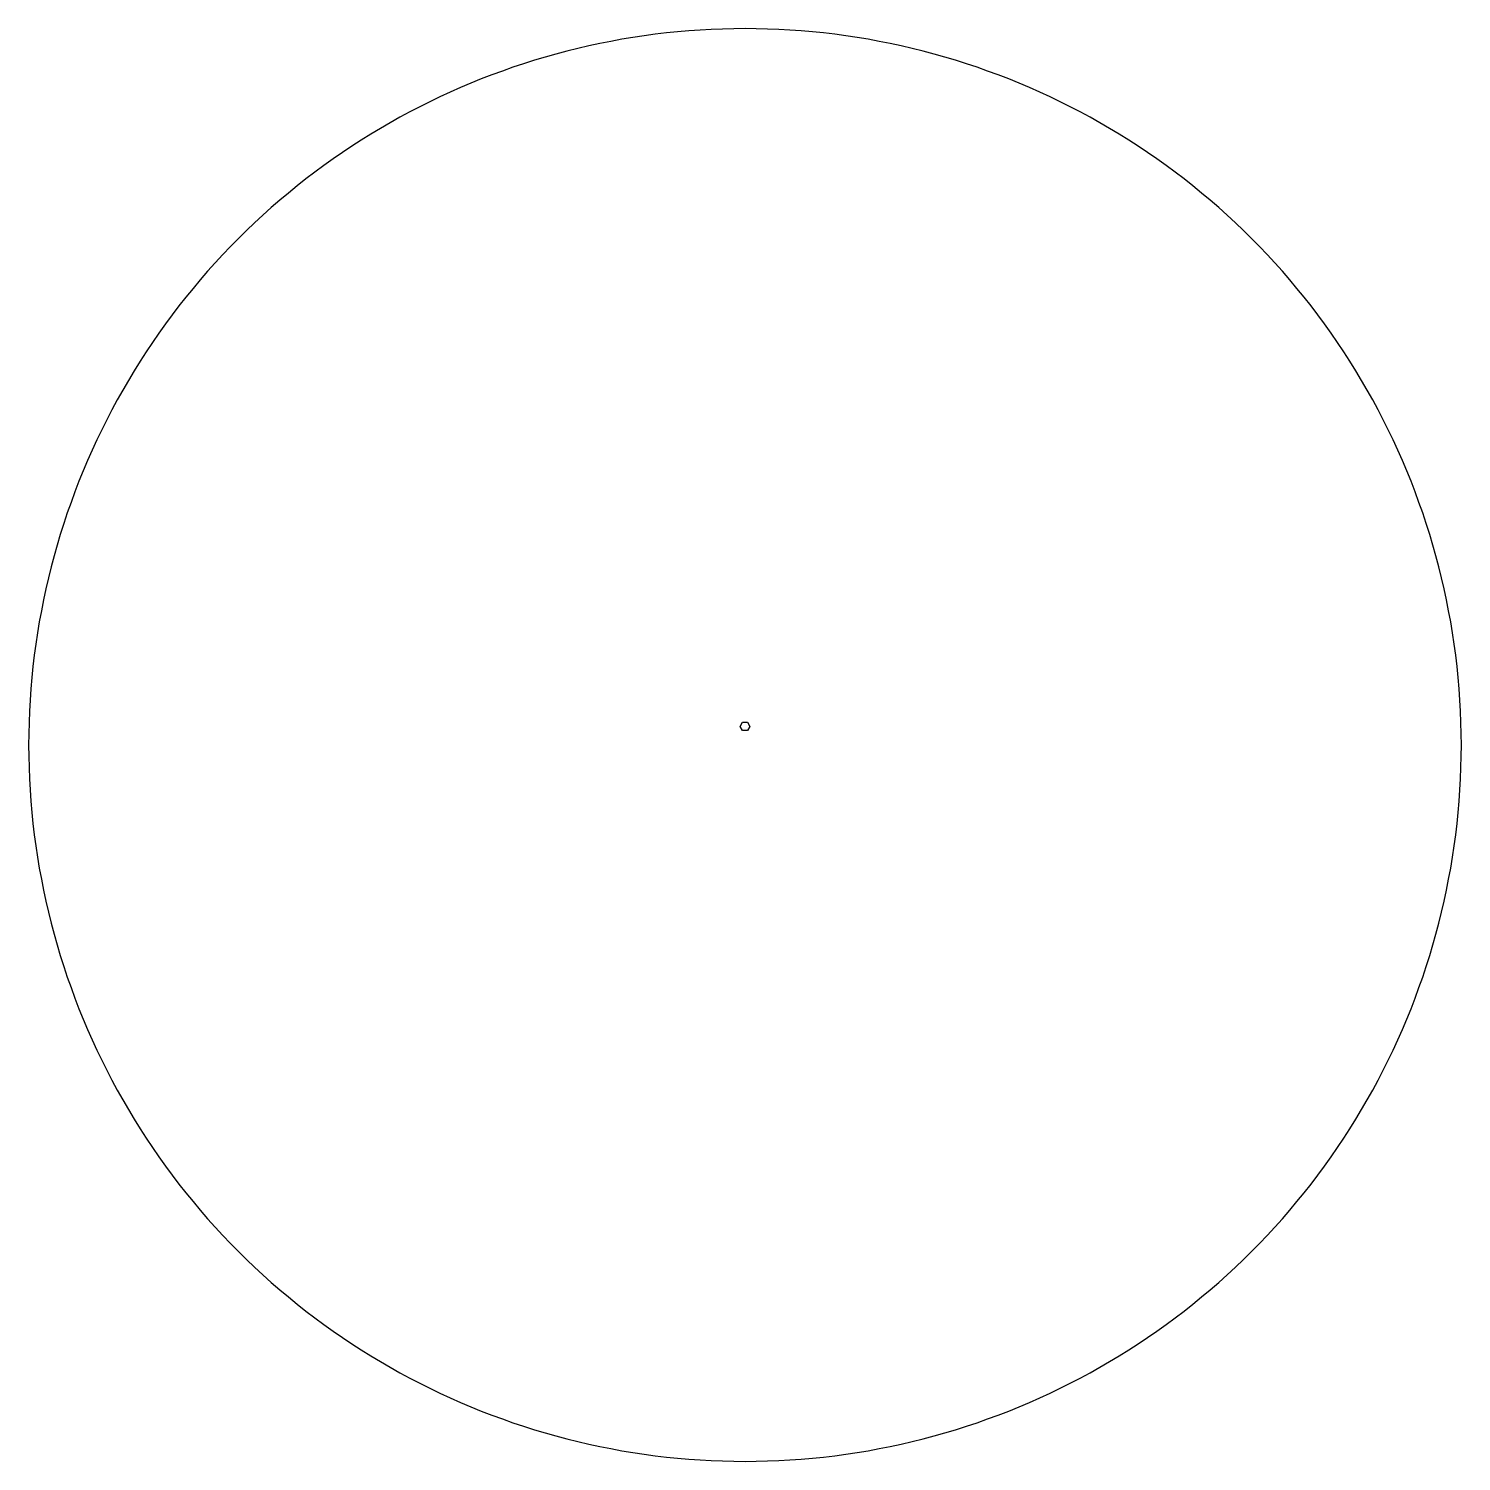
# Model space of a CAD drawing. Header units: metres. Extents: x -3000 to 3000, y -3000 to 3000.
import ezdxf

# ---------------------------------------------------------------- set-up
doc = ezdxf.new("R2010")
doc.units = ezdxf.units.M

msp = doc.modelspace()

# ---------------------------------------------------------------- linework, layer by layer
for p, q in [((0, 3000), (-47.1219, 2999.63)), ((47.1219, 2999.63), (0, 3000)), ((-562.144, 2946.86), (-608.362, 2937.67)), ((-515.787, 2955.33), (-562.144, 2946.86)), ((-469.303, 2963.07), (-515.787, 2955.33)), ((-422.704, 2970.07), (-469.303, 2963.07)), ((-376, 2976.34), (-422.704, 2970.07)), ((-329.203, 2981.88), (-376, 2976.34)), ((-282.325, 2986.69), (-329.203, 2981.88)), ((-235.377, 2990.75), (-282.325, 2986.69)), ((-188.372, 2994.08), (-235.377, 2990.75)), ((-141.319, 2996.67), (-188.372, 2994.08)), ((-94.2323, 2998.52), (-141.319, 2996.67)), ((-47.1219, 2999.63), (-94.2323, 2998.52)), ((94.2323, 2998.52), (47.1219, 2999.63)), ((141.319, 2996.67), (94.2323, 2998.52)), ((188.372, 2994.08), (141.319, 2996.67)), ((235.377, 2990.75), (188.372, 2994.08)), ((282.325, 2986.69), (235.377, 2990.75)), ((329.203, 2981.88), (282.325, 2986.69)), ((376, 2976.34), (329.203, 2981.88)), ((422.704, 2970.07), (376, 2976.34)), ((469.303, 2963.07), (422.704, 2970.07)), ((515.787, 2955.33), (469.303, 2963.07)), ((562.144, 2946.86), (515.787, 2955.33)), ((608.362, 2937.67), (562.144, 2946.86)), ((-836.973, 2880.88), (-882.121, 2867.38)), ((-791.619, 2893.67), (-836.973, 2880.88)), ((-746.07, 2905.75), (-791.619, 2893.67)), ((-700.336, 2917.11), (-746.07, 2905.75)), ((-654.43, 2927.75), (-700.336, 2917.11)), ((-608.362, 2937.67), (-654.43, 2927.75)), ((654.43, 2927.75), (608.362, 2937.67)), ((700.336, 2917.11), (654.43, 2927.75)), ((746.07, 2905.75), (700.336, 2917.11)), ((791.619, 2893.67), (746.07, 2905.75)), ((836.973, 2880.88), (791.619, 2893.67)), ((882.121, 2867.38), (836.973, 2880.88)), ((-1016.21, 2822.64), (-1060.42, 2806.33)), ((-971.752, 2838.26), (-1016.21, 2822.64)), ((-927.051, 2853.17), (-971.752, 2838.26)), ((-882.121, 2867.38), (-927.051, 2853.17)), ((927.051, 2853.17), (882.121, 2867.38)), ((971.752, 2838.26), (927.051, 2853.17)), ((1016.21, 2822.64), (971.752, 2838.26)), ((1060.42, 2806.33), (1016.21, 2822.64)), ((-1148.05, 2771.64), (-1191.44, 2753.26)), ((-1104.37, 2789.33), (-1148.05, 2771.64)), ((-1060.42, 2806.33), (-1104.37, 2789.33)), ((1104.37, 2789.33), (1060.42, 2806.33)), ((1148.05, 2771.64), (1104.37, 2789.33)), ((1191.44, 2753.26), (1148.05, 2771.64)), ((-1277.34, 2714.48), (-1319.82, 2694.08)), ((-1234.54, 2734.21), (-1277.34, 2714.48)), ((-1191.44, 2753.26), (-1234.54, 2734.21)), ((1234.54, 2734.21), (1191.44, 2753.26)), ((1277.34, 2714.48), (1234.54, 2734.21)), ((1319.82, 2694.08), (1277.34, 2714.48)), ((-1403.79, 2651.3), (-1445.26, 2628.92)), ((-1361.97, 2673.02), (-1403.79, 2651.3)), ((-1319.82, 2694.08), (-1361.97, 2673.02)), ((1361.97, 2673.02), (1319.82, 2694.08)), ((1403.79, 2651.3), (1361.97, 2673.02)), ((1445.26, 2628.92), (1403.79, 2651.3)), ((-1527.12, 2582.23), (-1567.5, 2557.92)), ((-1486.38, 2605.89), (-1527.12, 2582.23)), ((-1445.26, 2628.92), (-1486.38, 2605.89)), ((1486.38, 2605.89), (1445.26, 2628.92)), ((1527.12, 2582.23), (1486.38, 2605.89)), ((1567.5, 2557.92), (1527.12, 2582.23)), ((-1607.48, 2532.98), (-1647.07, 2507.42)), ((-1567.5, 2557.92), (-1607.48, 2532.98)), ((1607.48, 2532.98), (1567.5, 2557.92)), ((1647.07, 2507.42), (1607.48, 2532.98)), ((-1686.25, 2481.24), (-1725.02, 2454.45)), ((-1647.07, 2507.42), (-1686.25, 2481.24)), ((1686.25, 2481.24), (1647.07, 2507.42)), ((1725.02, 2454.45), (1686.25, 2481.24)), ((-1763.36, 2427.05), (-1801.26, 2399.05)), ((-1725.02, 2454.45), (-1763.36, 2427.05)), ((1763.36, 2427.05), (1725.02, 2454.45)), ((1801.26, 2399.05), (1763.36, 2427.05)), ((-1875.73, 2341.29), (-1912.27, 2311.54)), ((-1838.72, 2370.47), (-1875.73, 2341.29)), ((-1801.26, 2399.05), (-1838.72, 2370.47)), ((1838.72, 2370.47), (1801.26, 2399.05)), ((1875.73, 2341.29), (1838.72, 2370.47)), ((1912.27, 2311.54), (1875.73, 2341.29)), ((-1948.34, 2281.22), (-1983.94, 2250.33)), ((-1912.27, 2311.54), (-1948.34, 2281.22)), ((1948.34, 2281.22), (1912.27, 2311.54)), ((1983.94, 2250.33), (1948.34, 2281.22)), ((-1983.94, 2250.33), (-2019.04, 2218.89)), ((2019.04, 2218.89), (1983.94, 2250.33)), ((-2053.64, 2186.91), (-2087.74, 2154.38)), ((-2019.04, 2218.89), (-2053.64, 2186.91)), ((2053.64, 2186.91), (2019.04, 2218.89)), ((2087.74, 2154.38), (2053.64, 2186.91)), ((-2121.32, 2121.32), (-2154.38, 2087.74)), ((-2087.74, 2154.38), (-2121.32, 2121.32)), ((2121.32, 2121.32), (2087.74, 2154.38)), ((2154.38, 2087.74), (2121.32, 2121.32)), ((-2186.91, 2053.64), (-2218.89, 2019.04)), ((-2154.38, 2087.74), (-2186.91, 2053.64)), ((2186.91, 2053.64), (2154.38, 2087.74)), ((2218.89, 2019.04), (2186.91, 2053.64)), ((-2250.33, 1983.94), (-2281.22, 1948.34)), ((-2218.89, 2019.04), (-2250.33, 1983.94)), ((2250.33, 1983.94), (2218.89, 2019.04)), ((2281.22, 1948.34), (2250.33, 1983.94)), ((-2281.22, 1948.34), (-2311.54, 1912.27)), ((2311.54, 1912.27), (2281.22, 1948.34)), ((-2341.29, 1875.73), (-2370.47, 1838.72)), ((-2311.54, 1912.27), (-2341.29, 1875.73)), ((2341.29, 1875.73), (2311.54, 1912.27)), ((2370.47, 1838.72), (2341.29, 1875.73)), ((-2399.05, 1801.26), (-2427.05, 1763.36)), ((-2370.47, 1838.72), (-2399.05, 1801.26)), ((2399.05, 1801.26), (2370.47, 1838.72)), ((2427.05, 1763.36), (2399.05, 1801.26)), ((-2427.05, 1763.36), (-2454.45, 1725.02)), ((2454.45, 1725.02), (2427.05, 1763.36)), ((-2481.24, 1686.25), (-2507.42, 1647.07)), ((-2454.45, 1725.02), (-2481.24, 1686.25)), ((2481.24, 1686.25), (2454.45, 1725.02)), ((2507.42, 1647.07), (2481.24, 1686.25)), ((-2507.42, 1647.07), (-2532.98, 1607.48)), ((2532.98, 1607.48), (2507.42, 1647.07)), ((-2557.92, 1567.5), (-2582.23, 1527.12)), ((-2532.98, 1607.48), (-2557.92, 1567.5)), ((2557.92, 1567.5), (2532.98, 1607.48)), ((2582.23, 1527.12), (2557.92, 1567.5)), ((-2582.23, 1527.12), (-2605.89, 1486.38)), ((2605.89, 1486.38), (2582.23, 1527.12)), ((-2628.92, 1445.26), (-2651.3, 1403.79)), ((-2605.89, 1486.38), (-2628.92, 1445.26)), ((2628.92, 1445.26), (2605.89, 1486.38)), ((2651.3, 1403.79), (2628.92, 1445.26)), ((-2651.3, 1403.79), (-2673.02, 1361.97)), ((2673.02, 1361.97), (2651.3, 1403.79)), ((-2673.02, 1361.97), (-2694.08, 1319.82)), ((2694.08, 1319.82), (2673.02, 1361.97)), ((-2714.48, 1277.34), (-2734.21, 1234.54)), ((-2694.08, 1319.82), (-2714.48, 1277.34)), ((2714.48, 1277.34), (2694.08, 1319.82)), ((2734.21, 1234.54), (2714.48, 1277.34)), ((-2734.21, 1234.54), (-2753.26, 1191.44)), ((2753.26, 1191.44), (2734.21, 1234.54)), ((-2771.64, 1148.05), (-2789.33, 1104.37)), ((-2753.26, 1191.44), (-2771.64, 1148.05)), ((2771.64, 1148.05), (2753.26, 1191.44)), ((2789.33, 1104.37), (2771.64, 1148.05)), ((-2789.33, 1104.37), (-2806.33, 1060.42)), ((2806.33, 1060.42), (2789.33, 1104.37)), ((-2806.33, 1060.42), (-2822.64, 1016.21)), ((2822.64, 1016.21), (2806.33, 1060.42)), ((-2838.26, 971.752), (-2853.17, 927.051)), ((-2822.64, 1016.21), (-2838.26, 971.752)), ((2838.26, 971.752), (2822.64, 1016.21)), ((2853.17, 927.051), (2838.26, 971.752)), ((-2853.17, 927.051), (-2867.38, 882.121)), ((2867.38, 882.121), (2853.17, 927.051)), ((-2867.38, 882.121), (-2880.88, 836.973)), ((2880.88, 836.973), (2867.38, 882.121)), ((-2893.67, 791.619), (-2905.75, 746.07)), ((-2880.88, 836.973), (-2893.67, 791.619)), ((2893.67, 791.619), (2880.88, 836.973)), ((2905.75, 746.07), (2893.67, 791.619)), ((-2905.75, 746.07), (-2917.11, 700.336)), ((2917.11, 700.336), (2905.75, 746.07)), ((-2917.11, 700.336), (-2927.75, 654.43)), ((2927.75, 654.43), (2917.11, 700.336)), ((-2937.67, 608.362), (-2946.86, 562.144)), ((-2927.75, 654.43), (-2937.67, 608.362)), ((2937.67, 608.362), (2927.75, 654.43)), ((2946.86, 562.144), (2937.67, 608.362)), ((-2946.86, 562.144), (-2955.33, 515.787)), ((2955.33, 515.787), (2946.86, 562.144)), ((-2955.33, 515.787), (-2963.07, 469.303)), ((2963.07, 469.303), (2955.33, 515.787)), ((-2970.07, 422.704), (-2976.34, 376)), ((-2963.07, 469.303), (-2970.07, 422.704)), ((2970.07, 422.704), (2963.07, 469.303)), ((2976.34, 376), (2970.07, 422.704)), ((-2976.34, 376), (-2981.88, 329.203)), ((2981.88, 329.203), (2976.34, 376)), ((-2981.88, 329.203), (-2986.69, 282.325)), ((2986.69, 282.325), (2981.88, 329.203)), ((-2986.69, 282.325), (-2990.75, 235.377)), ((2990.75, 235.377), (2986.69, 282.325)), ((-2994.08, 188.372), (-2996.67, 141.319)), ((-2990.75, 235.377), (-2994.08, 188.372)), ((2994.08, 188.372), (2990.75, 235.377)), ((2996.67, 141.319), (2994.08, 188.372)), ((-2996.67, 141.319), (-2998.52, 94.2323)), ((2998.52, 94.2323), (2996.67, 141.319)), ((-2998.52, 94.2323), (-2999.63, 47.1219)), ((-20, 77.9423), (-10, 95.2628)), ((-10, 60.6218), (-20, 77.9423)), ((-10, 95.2628), (10, 95.2628)), ((10, 60.6218), (-10, 60.6218)), ((10, 95.2628), (20, 77.9423)), ((20, 77.9423), (10, 60.6218)), ((2999.63, 47.1219), (2998.52, 94.2323)), ((-2999.63, 47.1219), (-3000, 0)), ((-3000, 0), (-2999.63, -47.1219)), ((3000, 0), (2999.63, 47.1219)), ((2999.63, -47.1219), (3000, 0)), ((-2999.63, -47.1219), (-2998.52, -94.2323)), ((2998.52, -94.2323), (2999.63, -47.1219)), ((-2998.52, -94.2323), (-2996.67, -141.319)), ((2996.67, -141.319), (2998.52, -94.2323)), ((-2996.67, -141.319), (-2994.08, -188.372)), ((2994.08, -188.372), (2996.67, -141.319)), ((-2994.08, -188.372), (-2990.75, -235.377)), ((-2990.75, -235.377), (-2986.69, -282.325)), ((2986.69, -282.325), (2990.75, -235.377)), ((2990.75, -235.377), (2994.08, -188.372)), ((-2986.69, -282.325), (-2981.88, -329.203)), ((2981.88, -329.203), (2986.69, -282.325)), ((-2981.88, -329.203), (-2976.34, -376)), ((2976.34, -376), (2981.88, -329.203)), ((-2976.34, -376), (-2970.07, -422.704)), ((2970.07, -422.704), (2976.34, -376)), ((-2970.07, -422.704), (-2963.07, -469.303)), ((-2963.07, -469.303), (-2955.33, -515.787)), ((2955.33, -515.787), (2963.07, -469.303)), ((2963.07, -469.303), (2970.07, -422.704)), ((-2955.33, -515.787), (-2946.86, -562.144)), ((2946.86, -562.144), (2955.33, -515.787)), ((-2946.86, -562.144), (-2937.67, -608.362)), ((2937.67, -608.362), (2946.86, -562.144)), ((-2937.67, -608.362), (-2927.75, -654.43)), ((-2927.75, -654.43), (-2917.11, -700.336)), ((2917.11, -700.336), (2927.75, -654.43)), ((2927.75, -654.43), (2937.67, -608.362)), ((-2917.11, -700.336), (-2905.75, -746.07)), ((2905.75, -746.07), (2917.11, -700.336)), ((-2905.75, -746.07), (-2893.67, -791.619)), ((2893.67, -791.619), (2905.75, -746.07)), ((-2893.67, -791.619), (-2880.88, -836.973)), ((-2880.88, -836.973), (-2867.38, -882.121)), ((2867.38, -882.121), (2880.88, -836.973)), ((2880.88, -836.973), (2893.67, -791.619)), ((-2867.38, -882.121), (-2853.17, -927.051)), ((2853.17, -927.051), (2867.38, -882.121)), ((-2853.17, -927.051), (-2838.26, -971.752)), ((2838.26, -971.752), (2853.17, -927.051)), ((-2838.26, -971.752), (-2822.64, -1016.21)), ((-2822.64, -1016.21), (-2806.33, -1060.42)), ((2806.33, -1060.42), (2822.64, -1016.21)), ((2822.64, -1016.21), (2838.26, -971.752)), ((-2806.33, -1060.42), (-2789.33, -1104.37)), ((2789.33, -1104.37), (2806.33, -1060.42)), ((-2789.33, -1104.37), (-2771.64, -1148.05)), ((2771.64, -1148.05), (2789.33, -1104.37)), ((-2771.64, -1148.05), (-2753.26, -1191.44)), ((-2753.26, -1191.44), (-2734.21, -1234.54)), ((2734.21, -1234.54), (2753.26, -1191.44)), ((2753.26, -1191.44), (2771.64, -1148.05)), ((-2734.21, -1234.54), (-2714.48, -1277.34)), ((2714.48, -1277.34), (2734.21, -1234.54)), ((-2714.48, -1277.34), (-2694.08, -1319.82)), ((-2694.08, -1319.82), (-2673.02, -1361.97)), ((2673.02, -1361.97), (2694.08, -1319.82)), ((2694.08, -1319.82), (2714.48, -1277.34)), ((-2673.02, -1361.97), (-2651.3, -1403.79)), ((2651.3, -1403.79), (2673.02, -1361.97)), ((-2651.3, -1403.79), (-2628.92, -1445.26)), ((2628.92, -1445.26), (2651.3, -1403.79)), ((-2628.92, -1445.26), (-2605.89, -1486.38)), ((-2605.89, -1486.38), (-2582.23, -1527.12)), ((2582.23, -1527.12), (2605.89, -1486.38)), ((2605.89, -1486.38), (2628.92, -1445.26)), ((-2582.23, -1527.12), (-2557.92, -1567.5)), ((2557.92, -1567.5), (2582.23, -1527.12)), ((-2557.92, -1567.5), (-2532.98, -1607.48)), ((-2532.98, -1607.48), (-2507.42, -1647.07)), ((2507.42, -1647.07), (2532.98, -1607.48)), ((2532.98, -1607.48), (2557.92, -1567.5)), ((-2507.42, -1647.07), (-2481.24, -1686.25)), ((2481.24, -1686.25), (2507.42, -1647.07)), ((-2481.24, -1686.25), (-2454.45, -1725.02)), ((-2454.45, -1725.02), (-2427.05, -1763.36)), ((2427.05, -1763.36), (2454.45, -1725.02)), ((2454.45, -1725.02), (2481.24, -1686.25)), ((-2427.05, -1763.36), (-2399.05, -1801.26)), ((2399.05, -1801.26), (2427.05, -1763.36)), ((-2399.05, -1801.26), (-2370.47, -1838.72)), ((-2370.47, -1838.72), (-2341.29, -1875.73)), ((2341.29, -1875.73), (2370.47, -1838.72)), ((2370.47, -1838.72), (2399.05, -1801.26)), ((-2341.29, -1875.73), (-2311.54, -1912.27)), ((-2311.54, -1912.27), (-2281.22, -1948.34)), ((2281.22, -1948.34), (2311.54, -1912.27)), ((2311.54, -1912.27), (2341.29, -1875.73)), ((-2281.22, -1948.34), (-2250.33, -1983.94)), ((2250.33, -1983.94), (2281.22, -1948.34)), ((-2250.33, -1983.94), (-2218.89, -2019.04)), ((-2218.89, -2019.04), (-2186.91, -2053.64)), ((2186.91, -2053.64), (2218.89, -2019.04)), ((2218.89, -2019.04), (2250.33, -1983.94)), ((-2186.91, -2053.64), (-2154.38, -2087.74)), ((-2154.38, -2087.74), (-2121.32, -2121.32)), ((2121.32, -2121.32), (2154.38, -2087.74)), ((2154.38, -2087.74), (2186.91, -2053.64)), ((-2121.32, -2121.32), (-2087.74, -2154.38)), ((-2087.74, -2154.38), (-2053.64, -2186.91)), ((2053.64, -2186.91), (2087.74, -2154.38)), ((2087.74, -2154.38), (2121.32, -2121.32)), ((-2053.64, -2186.91), (-2019.04, -2218.89)), ((-2019.04, -2218.89), (-1983.94, -2250.33)), ((1983.94, -2250.33), (2019.04, -2218.89)), ((2019.04, -2218.89), (2053.64, -2186.91)), ((-1983.94, -2250.33), (-1948.34, -2281.22)), ((1948.34, -2281.22), (1983.94, -2250.33)), ((-1948.34, -2281.22), (-1912.27, -2311.54)), ((-1912.27, -2311.54), (-1875.73, -2341.29)), ((1875.73, -2341.29), (1912.27, -2311.54)), ((1912.27, -2311.54), (1948.34, -2281.22)), ((-1875.73, -2341.29), (-1838.72, -2370.47)), ((-1838.72, -2370.47), (-1801.26, -2399.05)), ((-1801.26, -2399.05), (-1763.36, -2427.05)), ((1763.36, -2427.05), (1801.26, -2399.05)), ((1801.26, -2399.05), (1838.72, -2370.47)), ((1838.72, -2370.47), (1875.73, -2341.29)), ((-1763.36, -2427.05), (-1725.02, -2454.45)), ((-1725.02, -2454.45), (-1686.25, -2481.24)), ((1686.25, -2481.24), (1725.02, -2454.45)), ((1725.02, -2454.45), (1763.36, -2427.05)), ((-1686.25, -2481.24), (-1647.07, -2507.42)), ((-1647.07, -2507.42), (-1607.48, -2532.98)), ((1607.48, -2532.98), (1647.07, -2507.42)), ((1647.07, -2507.42), (1686.25, -2481.24)), ((-1607.48, -2532.98), (-1567.5, -2557.92)), ((-1567.5, -2557.92), (-1527.12, -2582.23)), ((1527.12, -2582.23), (1567.5, -2557.92)), ((1567.5, -2557.92), (1607.48, -2532.98)), ((-1527.12, -2582.23), (-1486.38, -2605.89)), ((-1486.38, -2605.89), (-1445.26, -2628.92)), ((-1445.26, -2628.92), (-1403.79, -2651.3)), ((1403.79, -2651.3), (1445.26, -2628.92)), ((1445.26, -2628.92), (1486.38, -2605.89)), ((1486.38, -2605.89), (1527.12, -2582.23)), ((-1403.79, -2651.3), (-1361.97, -2673.02)), ((-1361.97, -2673.02), (-1319.82, -2694.08)), ((-1319.82, -2694.08), (-1277.34, -2714.48)), ((1277.34, -2714.48), (1319.82, -2694.08)), ((1319.82, -2694.08), (1361.97, -2673.02)), ((1361.97, -2673.02), (1403.79, -2651.3)), ((-1277.34, -2714.48), (-1234.54, -2734.21)), ((-1234.54, -2734.21), (-1191.44, -2753.26)), ((-1191.44, -2753.26), (-1148.05, -2771.64)), ((1148.05, -2771.64), (1191.44, -2753.26)), ((1191.44, -2753.26), (1234.54, -2734.21)), ((1234.54, -2734.21), (1277.34, -2714.48)), ((-1148.05, -2771.64), (-1104.37, -2789.33)), ((-1104.37, -2789.33), (-1060.42, -2806.33)), ((-1060.42, -2806.33), (-1016.21, -2822.64)), ((1016.21, -2822.64), (1060.42, -2806.33)), ((1060.42, -2806.33), (1104.37, -2789.33)), ((1104.37, -2789.33), (1148.05, -2771.64)), ((-1016.21, -2822.64), (-971.752, -2838.26)), ((-971.752, -2838.26), (-927.051, -2853.17)), ((-927.051, -2853.17), (-882.121, -2867.38)), ((-882.121, -2867.38), (-836.973, -2880.88)), ((836.973, -2880.88), (882.121, -2867.38)), ((882.121, -2867.38), (927.051, -2853.17)), ((927.051, -2853.17), (971.752, -2838.26)), ((971.752, -2838.26), (1016.21, -2822.64)), ((-836.973, -2880.88), (-791.619, -2893.67)), ((-791.619, -2893.67), (-746.07, -2905.75)), ((-746.07, -2905.75), (-700.336, -2917.11)), ((-700.336, -2917.11), (-654.43, -2927.75)), ((-654.43, -2927.75), (-608.362, -2937.67)), ((-608.362, -2937.67), (-562.144, -2946.86)), ((562.144, -2946.86), (608.362, -2937.67)), ((608.362, -2937.67), (654.43, -2927.75)), ((654.43, -2927.75), (700.336, -2917.11)), ((700.336, -2917.11), (746.07, -2905.75)), ((746.07, -2905.75), (791.619, -2893.67)), ((791.619, -2893.67), (836.973, -2880.88)), ((-562.144, -2946.86), (-515.787, -2955.33)), ((-515.787, -2955.33), (-469.303, -2963.07)), ((-469.303, -2963.07), (-422.704, -2970.07)), ((-422.704, -2970.07), (-376, -2976.34)), ((-376, -2976.34), (-329.203, -2981.88)), ((-329.203, -2981.88), (-282.325, -2986.69)), ((-282.325, -2986.69), (-235.377, -2990.75)), ((-235.377, -2990.75), (-188.372, -2994.08)), ((-188.372, -2994.08), (-141.319, -2996.67)), ((-141.319, -2996.67), (-94.2323, -2998.52)), ((-94.2323, -2998.52), (-47.1219, -2999.63)), ((-47.1219, -2999.63), (0, -3000)), ((0, -3000), (47.1219, -2999.63)), ((47.1219, -2999.63), (94.2323, -2998.52)), ((94.2323, -2998.52), (141.319, -2996.67)), ((141.319, -2996.67), (188.372, -2994.08)), ((188.372, -2994.08), (235.377, -2990.75)), ((235.377, -2990.75), (282.325, -2986.69)), ((282.325, -2986.69), (329.203, -2981.88)), ((329.203, -2981.88), (376, -2976.34)), ((376, -2976.34), (422.704, -2970.07)), ((422.704, -2970.07), (469.303, -2963.07)), ((469.303, -2963.07), (515.787, -2955.33)), ((515.787, -2955.33), (562.144, -2946.86))]:
    msp.add_line(p, q)

doc.saveas('drawing.dxf')
